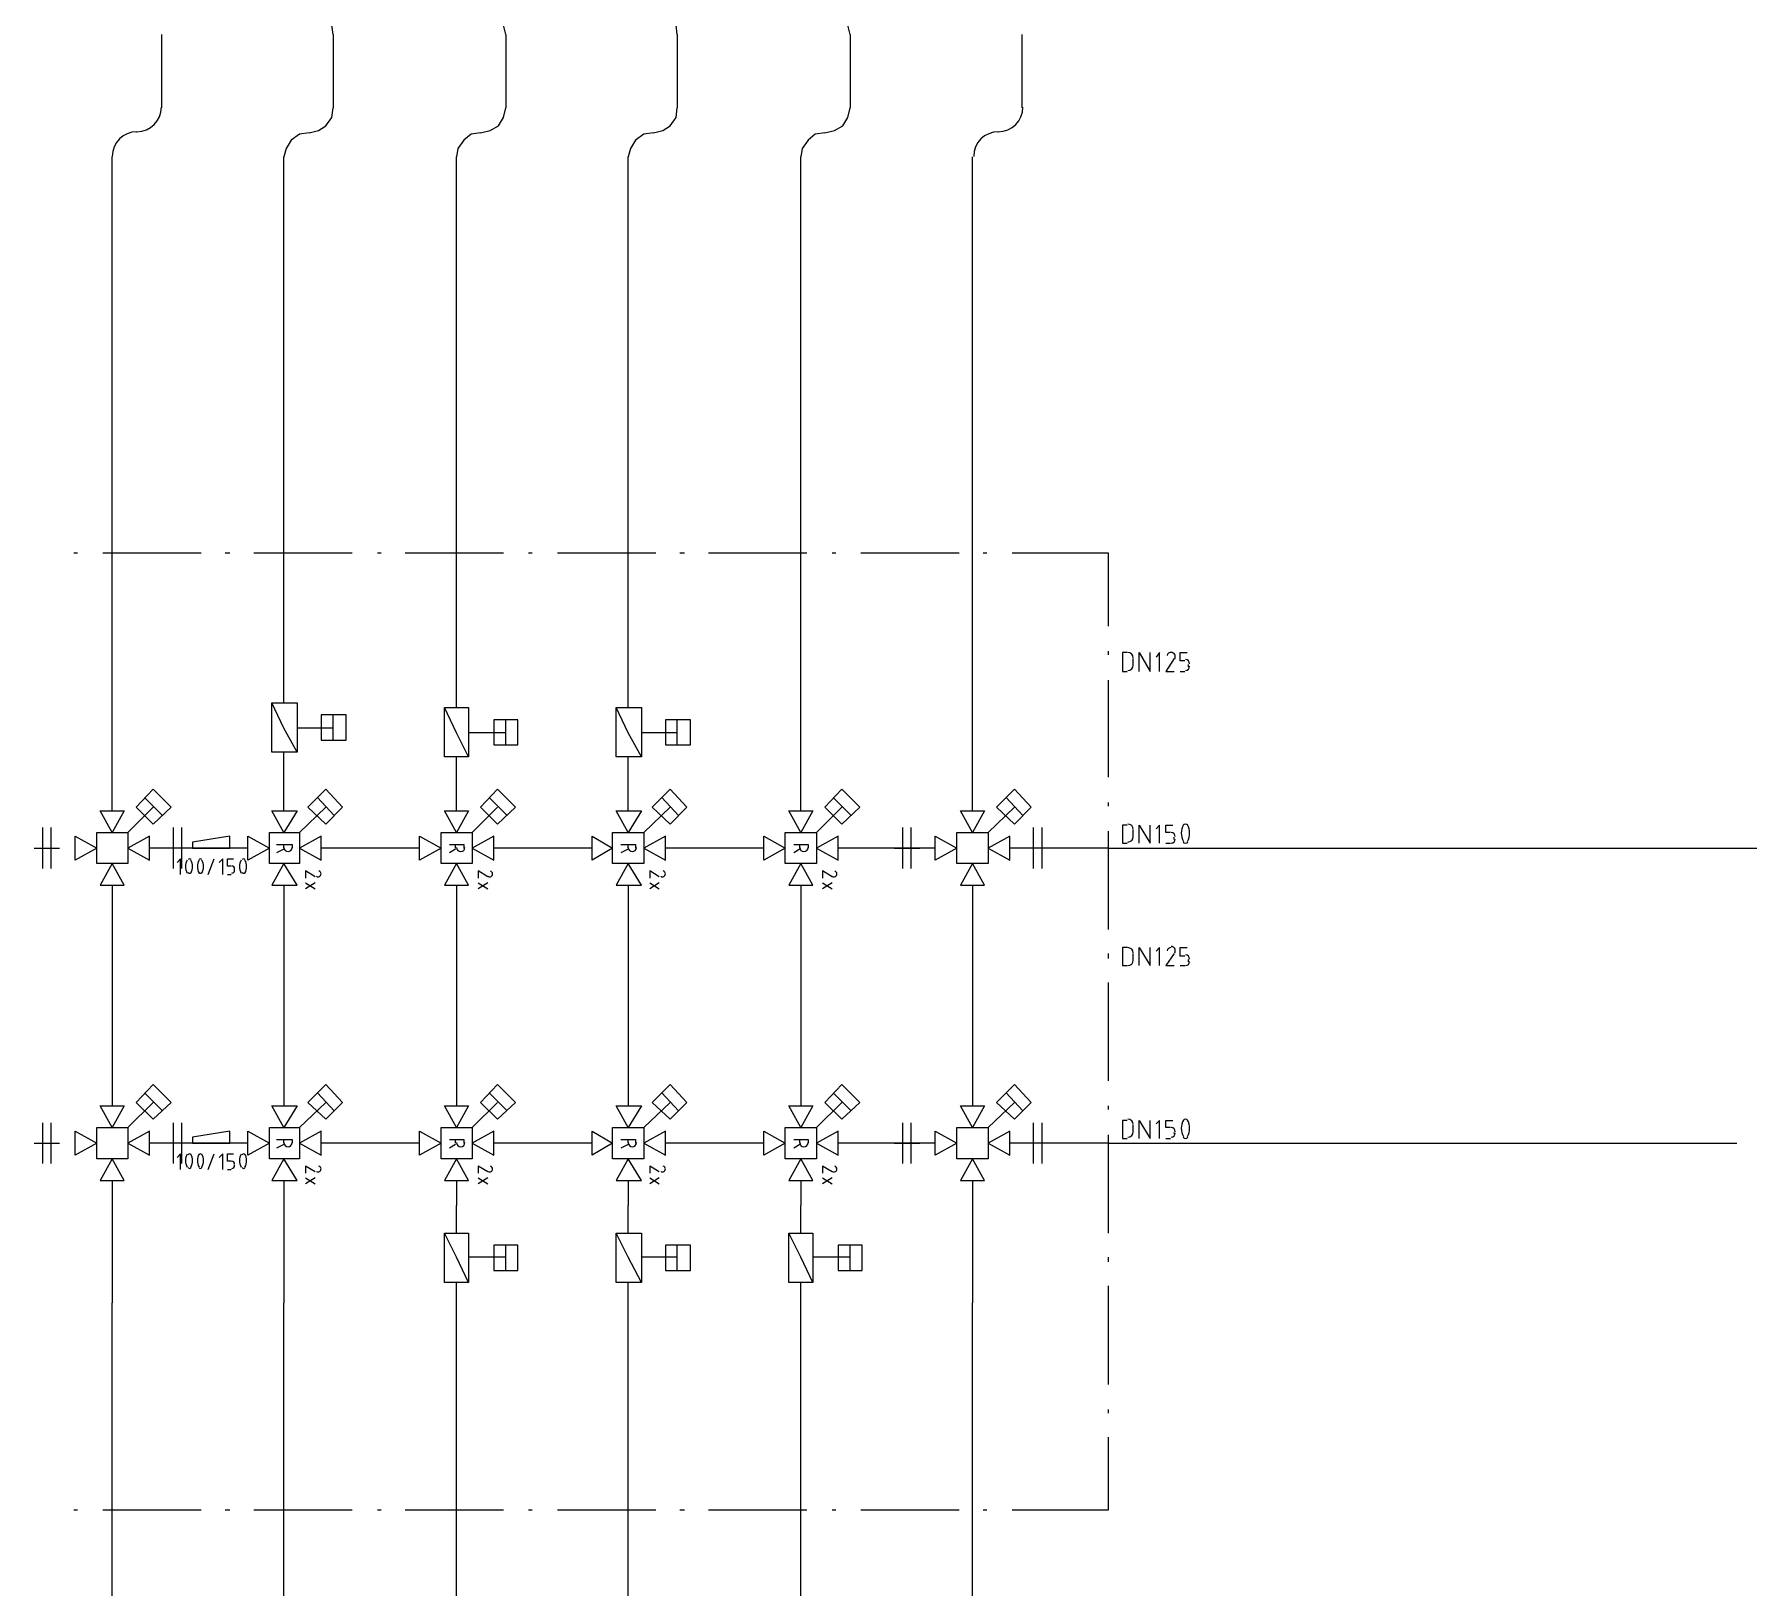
# Model space of a CAD drawing. Header units: millimetres. Extents: x 0 to 33.1, y 1.5 to 45.3.
# Drawn here: x 20.806 to 23.188, y 30.534 to 32.691 of the extents above; entities that cross this region are included whole.
import ezdxf

# ---------------------------------------------------------------- set-up
doc = ezdxf.new("R2010")
doc.units = ezdxf.units.MM
doc.header["$MEASUREMENT"] = 0
doc.layers.get('0').update_dxf_attribs({"linetype": 'CONTINUOUS'})

msp = doc.modelspace()

# ---------------------------------------------------------------- linework, layer by layer
at = {"color": 5, "linetype": 'Continuous'}
for p, q in [((21.2211, 32.6911), (21.2194, 32.7044)), ((21.2211, 32.6911), (21.2211, 32.5894)), ((21.2194, 32.5761), (21.2211, 32.5894)), ((21.1878, 32.5544), (21.2011, 32.5578)), ((21.2011, 32.5578), (21.2111, 32.5644)), ((21.2111, 32.5644), (21.2194, 32.5761)), ((21.1628, 32.5444), (21.1561, 32.5328)), ((21.1744, 32.5528), (21.1628, 32.5444)), ((21.1878, 32.5544), (21.1744, 32.5528)), ((21.1561, 32.5328), (21.1528, 32.5211)), ((21.1528, 31.9711), (21.1528, 32.5211)), ((21.1528, 31.7628), (21.1528, 31.9711)), ((21.1528, 31.5094), (21.1528, 31.2028)), ((21.1528, 30.6411), (21.1528, 30.9294)), ((21.1528, 30.0844), (21.1528, 30.6744))]:
    msp.add_line(p, q, dxfattribs=at)
at = {"color": 104, "linetype": 'Continuous'}
for p, q in [((21.4611, 32.6911), (21.4578, 32.7044)), ((21.4611, 32.6911), (21.4611, 32.5894)), ((21.4578, 32.5761), (21.4611, 32.5894)), ((21.4261, 32.5544), (21.4394, 32.5578)), ((21.4394, 32.5578), (21.4511, 32.5644)), ((21.4511, 32.5644), (21.4578, 32.5761)), ((21.4028, 32.5444), (21.3944, 32.5328)), ((21.4128, 32.5528), (21.4028, 32.5444)), ((21.4261, 32.5544), (21.4128, 32.5528)), ((21.3944, 32.5328), (21.3928, 32.5211)), ((21.3928, 31.9711), (21.3928, 32.5211)), ((21.3928, 31.7561), (21.3928, 31.9711)), ((21.3928, 31.5094), (21.3928, 31.2028)), ((21.3928, 30.6411), (21.3928, 30.9578)), ((21.3928, 30.0844), (21.3928, 30.6744))]:
    msp.add_line(p, q, dxfattribs=at)
at = {"color": 3, "linetype": 'Continuous'}
for p, q in [((21.6994, 32.6911), (21.6978, 32.7044)), ((21.6994, 32.6911), (21.6994, 32.5894)), ((21.6978, 32.5761), (21.6994, 32.5894)), ((21.6661, 32.5544), (21.6794, 32.5578)), ((21.6794, 32.5578), (21.6894, 32.5644)), ((21.6894, 32.5644), (21.6978, 32.5761)), ((21.6411, 32.5444), (21.6344, 32.5328)), ((21.6528, 32.5528), (21.6411, 32.5444)), ((21.6661, 32.5544), (21.6528, 32.5528)), ((21.6344, 32.5328), (21.6311, 32.5211)), ((21.6311, 31.9711), (21.6311, 32.5211)), ((21.6311, 31.7561), (21.6311, 31.9711)), ((21.6311, 31.5094), (21.6311, 31.2028)), ((21.6311, 31.0994), (21.6311, 31.0644)), ((21.6311, 30.6411), (21.6311, 30.9578)), ((21.6311, 30.0844), (21.6311, 30.6744))]:
    msp.add_line(p, q, dxfattribs=at)
at = {"color": 52, "linetype": 'Continuous'}
for p, q in [((21.9394, 32.6911), (21.9361, 32.7044)), ((21.9394, 32.6911), (21.9394, 32.5894)), ((21.9361, 32.5761), (21.9394, 32.5894)), ((21.9044, 32.5544), (21.9178, 32.5578)), ((21.9178, 32.5578), (21.9294, 32.5644)), ((21.9294, 32.5644), (21.9361, 32.5761)), ((21.8811, 32.5444), (21.8728, 32.5328)), ((21.8911, 32.5528), (21.8811, 32.5444)), ((21.9044, 32.5544), (21.8911, 32.5528)), ((21.8728, 32.5328), (21.8711, 32.5211)), ((21.8711, 31.9711), (21.8711, 32.5211)), ((21.8711, 31.6128), (21.8711, 31.9711)), ((21.8711, 31.5094), (21.8711, 31.2028)), ((21.8711, 31.0994), (21.8711, 31.0644)), ((21.8711, 31.0261), (21.8711, 31.0644)), ((21.8711, 30.6411), (21.8711, 30.9578)), ((21.8711, 30.0844), (21.8711, 30.6744))]:
    msp.add_line(p, q, dxfattribs=at)
at = {"color": 4, "linetype": 'Continuous'}
for p, q in [((20.9828, 32.6911), (20.9828, 32.5894)), ((22.1778, 32.6911), (22.1778, 32.5894)), ((20.9478, 32.5544), (20.9478, 32.5544)), ((22.1444, 32.5544), (22.1444, 32.5544)), ((20.9144, 31.9711), (20.9144, 32.5211)), ((20.9144, 32.5211), (20.9144, 32.5211)), ((22.1094, 31.9711), (22.1094, 32.5211)), ((22.1094, 32.5211), (22.1094, 32.5211)), ((20.9144, 31.6128), (20.9144, 31.9711)), ((22.1094, 31.6128), (22.1094, 31.9711)), ((20.9711, 31.6428), (20.9478, 31.6178)), ((20.9844, 31.6061), (20.9594, 31.6311)), ((20.9961, 31.6178), (20.9711, 31.6428)), ((22.1678, 31.6428), (22.1428, 31.6178)), ((22.1794, 31.6061), (22.1561, 31.6311)), ((22.1911, 31.6178), (22.1678, 31.6428)), ((20.9144, 31.5828), (20.8978, 31.6128)), ((20.8978, 31.6128), (20.9311, 31.6128)), ((20.9311, 31.6128), (20.9144, 31.5828)), ((20.9711, 31.6178), (20.9361, 31.5828)), ((20.9478, 31.6178), (20.9711, 31.5944)), ((20.9711, 31.5944), (20.9961, 31.6178)), ((22.1094, 31.5828), (22.0928, 31.6128)), ((22.0928, 31.6128), (22.1261, 31.6128)), ((22.1261, 31.6128), (22.1094, 31.5828)), ((22.1678, 31.6178), (22.1311, 31.5828)), ((22.1428, 31.6178), (22.1678, 31.5944)), ((22.1678, 31.5944), (22.1911, 31.6178)), ((20.8928, 31.5394), (20.8928, 31.5828)), ((20.8928, 31.5828), (20.9361, 31.5828)), ((20.9361, 31.5828), (20.9361, 31.5394)), ((22.0878, 31.5394), (22.0878, 31.5828)), ((22.0878, 31.5828), (22.1311, 31.5828)), ((22.1311, 31.5828), (22.1311, 31.5394)), ((20.8628, 31.5444), (20.8628, 31.5778)), ((20.8628, 31.5778), (20.8928, 31.5611)), ((20.8928, 31.5611), (20.8628, 31.5444)), ((20.9661, 31.5778), (20.9361, 31.5611)), ((20.9361, 31.5611), (20.9661, 31.5444)), ((20.9661, 31.5444), (20.9661, 31.5778)), ((22.0578, 31.5444), (22.0578, 31.5778)), ((22.0578, 31.5778), (22.0878, 31.5611)), ((22.0878, 31.5611), (22.0578, 31.5444)), ((22.1611, 31.5778), (22.1311, 31.5611)), ((22.1311, 31.5611), (22.1611, 31.5444)), ((22.1611, 31.5444), (22.1611, 31.5778)), ((20.9361, 31.5394), (20.8928, 31.5394)), ((20.9144, 31.5394), (20.8978, 31.5094)), ((20.9311, 31.5094), (20.9144, 31.5394)), ((22.1311, 31.5394), (22.0878, 31.5394)), ((22.1094, 31.5394), (22.0928, 31.5094)), ((22.1261, 31.5094), (22.1094, 31.5394)), ((20.8978, 31.5094), (20.9311, 31.5094)), ((20.9144, 31.5094), (20.9144, 31.2028)), ((22.0928, 31.5094), (22.1261, 31.5094)), ((22.1094, 31.5094), (22.1094, 31.2028)), ((20.9711, 31.2328), (20.9478, 31.2078)), ((20.9961, 31.2078), (20.9711, 31.2328)), ((22.1678, 31.2328), (22.1428, 31.2078)), ((22.1911, 31.2078), (22.1678, 31.2328)), ((20.9144, 31.1728), (20.8978, 31.2028)), ((20.8978, 31.2028), (20.9311, 31.2028)), ((20.9311, 31.2028), (20.9144, 31.1728)), ((20.9711, 31.2078), (20.9361, 31.1728)), ((20.9478, 31.2078), (20.9711, 31.1844)), ((20.9844, 31.1961), (20.9594, 31.2211)), ((20.9711, 31.1844), (20.9961, 31.2078)), ((22.1094, 31.1728), (22.0928, 31.2028)), ((22.0928, 31.2028), (22.1261, 31.2028)), ((22.1261, 31.2028), (22.1094, 31.1728)), ((22.1678, 31.2078), (22.1311, 31.1728)), ((22.1428, 31.2078), (22.1678, 31.1844)), ((22.1794, 31.1961), (22.1561, 31.2211)), ((22.1678, 31.1844), (22.1911, 31.2078)), ((20.8628, 31.1344), (20.8628, 31.1678)), ((20.8628, 31.1678), (20.8928, 31.1511)), ((20.8928, 31.1294), (20.8928, 31.1728)), ((20.8928, 31.1728), (20.9361, 31.1728)), ((20.9361, 31.1728), (20.9361, 31.1294)), ((20.9661, 31.1678), (20.9361, 31.1511)), ((20.9661, 31.1344), (20.9661, 31.1678)), ((22.0578, 31.1344), (22.0578, 31.1678)), ((22.0578, 31.1678), (22.0878, 31.1511)), ((22.0878, 31.1294), (22.0878, 31.1728)), ((22.0878, 31.1728), (22.1311, 31.1728)), ((22.1311, 31.1728), (22.1311, 31.1294)), ((22.1611, 31.1678), (22.1311, 31.1511)), ((22.1611, 31.1344), (22.1611, 31.1678)), ((20.8928, 31.1511), (20.8628, 31.1344)), ((20.9361, 31.1294), (20.8928, 31.1294)), ((20.9144, 31.1294), (20.8978, 31.0994)), ((20.9311, 31.0994), (20.9144, 31.1294)), ((20.9361, 31.1511), (20.9661, 31.1344)), ((22.0878, 31.1511), (22.0578, 31.1344)), ((22.1311, 31.1294), (22.0878, 31.1294)), ((22.1094, 31.1294), (22.0928, 31.0994)), ((22.1261, 31.0994), (22.1094, 31.1294)), ((22.1311, 31.1511), (22.1611, 31.1344)), ((20.8978, 31.0994), (20.9311, 31.0994)), ((20.9144, 31.0994), (20.9144, 30.9294)), ((22.0928, 31.0994), (22.1261, 31.0994)), ((22.1094, 31.0994), (22.1094, 30.9294)), ((20.9144, 30.6411), (20.9144, 30.9294)), ((22.1094, 30.6411), (22.1094, 30.9294)), ((20.9144, 30.0844), (20.9144, 30.6411)), ((22.1094, 30.0844), (22.1094, 30.6411))]:
    msp.add_line(p, q, dxfattribs=at)
at = {"color": 0, "linetype": 'Continuous'}
for p, q in [((20.8611, 31.9711), (20.8661, 31.9711)), ((20.9011, 31.9711), (21.0378, 31.9711)), ((21.0711, 31.9711), (21.0778, 31.9711)), ((21.1111, 31.9711), (21.2478, 31.9711)), ((21.2828, 31.9711), (21.2878, 31.9711)), ((21.3211, 31.9711), (21.4578, 31.9711)), ((21.4928, 31.9711), (21.4978, 31.9711)), ((21.5328, 31.9711), (21.6694, 31.9711)), ((21.7028, 31.9711), (21.7094, 31.9711)), ((21.7428, 31.9711), (21.8794, 31.9711)), ((21.9144, 31.9711), (21.9194, 31.9711)), ((21.9544, 31.9711), (22.0911, 31.9711)), ((22.1244, 31.9711), (22.1294, 31.9711)), ((22.1644, 31.9711), (22.2978, 31.9711)), ((22.2978, 31.9711), (22.2978, 31.8694)), ((22.2978, 31.8344), (22.2978, 31.8294)), ((22.3244, 31.8328), (22.3178, 31.8328)), ((22.3178, 31.8328), (22.3178, 31.8061)), ((22.3328, 31.8144), (22.3328, 31.8244)), ((22.3411, 31.8061), (22.3411, 31.8328)), ((22.3411, 31.8328), (22.3561, 31.8061)), ((22.3561, 31.8061), (22.3561, 31.8328)), ((22.3694, 31.8328), (22.3644, 31.8261)), ((22.3694, 31.8061), (22.3694, 31.8328)), ((22.3894, 31.8244), (22.3778, 31.8061)), ((22.3978, 31.8211), (22.3978, 31.8328)), ((22.3978, 31.8328), (22.4078, 31.8328)), ((22.4044, 31.8211), (22.3978, 31.8211)), ((22.3178, 31.8061), (22.3244, 31.8061)), ((22.3778, 31.8061), (22.3894, 31.8061)), ((22.3978, 31.8061), (22.4044, 31.8061)), ((22.4094, 31.8128), (22.4094, 31.8161)), ((22.2978, 31.7944), (22.2978, 31.6594)), ((21.1528, 31.7278), (21.1361, 31.7628)), ((21.1361, 31.6944), (21.1361, 31.7628)), ((21.1361, 31.7628), (21.1711, 31.7628)), ((21.1711, 31.7628), (21.1711, 31.6944)), ((21.3928, 31.7211), (21.3761, 31.7561)), ((21.3761, 31.6878), (21.3761, 31.7561)), ((21.3761, 31.7561), (21.4094, 31.7561)), ((21.4094, 31.7561), (21.4094, 31.6878)), ((21.6311, 31.7211), (21.6144, 31.7561)), ((21.6144, 31.6878), (21.6144, 31.7561)), ((21.6144, 31.7561), (21.6494, 31.7561)), ((21.6494, 31.7561), (21.6494, 31.6878)), ((21.1711, 31.6944), (21.1528, 31.7278)), ((21.2211, 31.7278), (21.1711, 31.7278)), ((21.2394, 31.7461), (21.2044, 31.7461)), ((21.2044, 31.7461), (21.2044, 31.7111)), ((21.2211, 31.7111), (21.2211, 31.7461)), ((21.2394, 31.7111), (21.2394, 31.7461)), ((21.4778, 31.7394), (21.4444, 31.7394)), ((21.4444, 31.7394), (21.4444, 31.7044)), ((21.4611, 31.7044), (21.4611, 31.7394)), ((21.4778, 31.7044), (21.4778, 31.7394)), ((21.7178, 31.7394), (21.6828, 31.7394)), ((21.6828, 31.7394), (21.6828, 31.7044)), ((21.6994, 31.7044), (21.6994, 31.7394)), ((21.7178, 31.7044), (21.7178, 31.7394)), ((21.2044, 31.7111), (21.2394, 31.7111)), ((21.4094, 31.6878), (21.3928, 31.7211)), ((21.4611, 31.7211), (21.4094, 31.7211)), ((21.4444, 31.7044), (21.4778, 31.7044)), ((21.6494, 31.6878), (21.6311, 31.7211)), ((21.6994, 31.7211), (21.6494, 31.7211)), ((21.6828, 31.7044), (21.7178, 31.7044)), ((21.1711, 31.6944), (21.1361, 31.6944)), ((21.4094, 31.6878), (21.3761, 31.6878)), ((21.6494, 31.6878), (21.6144, 31.6878)), ((21.2111, 31.6428), (21.1861, 31.6178)), ((21.2228, 31.6061), (21.1994, 31.6311)), ((21.2344, 31.6178), (21.2111, 31.6428)), ((21.4494, 31.6428), (21.4261, 31.6178)), ((21.4628, 31.6061), (21.4378, 31.6311)), ((21.4744, 31.6178), (21.4494, 31.6428)), ((21.6894, 31.6428), (21.6644, 31.6178)), ((21.7011, 31.6061), (21.6778, 31.6311)), ((21.7128, 31.6178), (21.6894, 31.6428)), ((21.9278, 31.6428), (21.9044, 31.6178)), ((21.9411, 31.6061), (21.9161, 31.6311)), ((21.9528, 31.6178), (21.9278, 31.6428)), ((21.1528, 31.5828), (21.1361, 31.6128)), ((21.1361, 31.6128), (21.1711, 31.6128)), ((21.1711, 31.6128), (21.1528, 31.5828)), ((21.2111, 31.6178), (21.1744, 31.5828)), ((21.1861, 31.6178), (21.2111, 31.5944)), ((21.2111, 31.5944), (21.2344, 31.6178)), ((21.3928, 31.5828), (21.3761, 31.6128)), ((21.3761, 31.6128), (21.4094, 31.6128)), ((21.4094, 31.6128), (21.3928, 31.5828)), ((21.4494, 31.6178), (21.4144, 31.5828)), ((21.4261, 31.6178), (21.4494, 31.5944)), ((21.4494, 31.5944), (21.4744, 31.6178)), ((21.6311, 31.5828), (21.6144, 31.6128)), ((21.6144, 31.6128), (21.6494, 31.6128)), ((21.6494, 31.6128), (21.6311, 31.5828)), ((21.6894, 31.6178), (21.6528, 31.5828)), ((21.6644, 31.6178), (21.6894, 31.5944)), ((21.6894, 31.5944), (21.7128, 31.6178)), ((21.8711, 31.5828), (21.8544, 31.6128)), ((21.8544, 31.6128), (21.8878, 31.6128)), ((21.8878, 31.6128), (21.8711, 31.5828)), ((21.9278, 31.6178), (21.8928, 31.5828)), ((21.9044, 31.6178), (21.9278, 31.5944)), ((21.9278, 31.5944), (21.9528, 31.6178)), ((22.2978, 31.6244), (22.2978, 31.6194)), ((20.8178, 31.5611), (20.8178, 31.5894)), ((20.8294, 31.5611), (20.8294, 31.5894)), ((20.9994, 31.5611), (20.9994, 31.5894)), ((21.0111, 31.5611), (21.0111, 31.5894)), ((21.1328, 31.5394), (21.1328, 31.5828)), ((21.1328, 31.5828), (21.1744, 31.5828)), ((21.1744, 31.5828), (21.1744, 31.5394)), ((21.3711, 31.5394), (21.3711, 31.5828)), ((21.3711, 31.5828), (21.4144, 31.5828)), ((21.4144, 31.5828), (21.4144, 31.5394)), ((21.6094, 31.5394), (21.6094, 31.5828)), ((21.6094, 31.5828), (21.6528, 31.5828)), ((21.6528, 31.5828), (21.6528, 31.5394)), ((21.8494, 31.5394), (21.8494, 31.5828)), ((21.8494, 31.5828), (21.8928, 31.5828)), ((21.8928, 31.5828), (21.8928, 31.5394)), ((22.0128, 31.5611), (22.0128, 31.5894)), ((22.0244, 31.5611), (22.0244, 31.5894)), ((22.1944, 31.5611), (22.1944, 31.5894)), ((22.2061, 31.5611), (22.2061, 31.5894)), ((22.2978, 31.5844), (22.2978, 31.4478)), ((22.3244, 31.5928), (22.3178, 31.5928)), ((22.3178, 31.5928), (22.3178, 31.5678)), ((22.3328, 31.5761), (22.3328, 31.5861)), ((22.3411, 31.5678), (22.3411, 31.5928)), ((22.3411, 31.5928), (22.3561, 31.5678)), ((22.3561, 31.5678), (22.3561, 31.5928)), ((22.3694, 31.5928), (22.3644, 31.5878)), ((22.3694, 31.5678), (22.3694, 31.5928)), ((22.3778, 31.5828), (22.3778, 31.5928)), ((22.3778, 31.5928), (22.3878, 31.5928)), ((22.3844, 31.5828), (22.3778, 31.5828)), ((20.8061, 31.5611), (20.8411, 31.5611)), ((20.8178, 31.5328), (20.8178, 31.5611)), ((20.8294, 31.5328), (20.8294, 31.5611)), ((21.0228, 31.5611), (20.9878, 31.5611)), ((20.9994, 31.5328), (20.9994, 31.5611)), ((21.0111, 31.5328), (21.0111, 31.5611)), ((21.0778, 31.5778), (21.0261, 31.5694)), ((21.0261, 31.5694), (21.0261, 31.5611)), ((21.0261, 31.5611), (21.0778, 31.5611)), ((21.0778, 31.5611), (21.0778, 31.5778)), ((21.1028, 31.5444), (21.1028, 31.5778)), ((21.1028, 31.5778), (21.1328, 31.5611)), ((21.1328, 31.5611), (21.1028, 31.5444)), ((21.1428, 31.5661), (21.1644, 31.5661)), ((21.1528, 31.5594), (21.1428, 31.5544)), ((21.1528, 31.5611), (21.1528, 31.5661)), ((21.1644, 31.5661), (21.1644, 31.5611)), ((21.2044, 31.5778), (21.1744, 31.5611)), ((21.1744, 31.5611), (21.2044, 31.5444)), ((21.2044, 31.5444), (21.2044, 31.5778)), ((21.3411, 31.5444), (21.3411, 31.5778)), ((21.3411, 31.5778), (21.3711, 31.5611)), ((21.3711, 31.5611), (21.3411, 31.5444)), ((21.3828, 31.5661), (21.4028, 31.5661)), ((21.3911, 31.5594), (21.3828, 31.5544)), ((21.3911, 31.5611), (21.3911, 31.5661)), ((21.4028, 31.5661), (21.4028, 31.5611)), ((21.4444, 31.5778), (21.4144, 31.5611)), ((21.4144, 31.5611), (21.4444, 31.5444)), ((21.4444, 31.5444), (21.4444, 31.5778)), ((21.5811, 31.5444), (21.5811, 31.5778)), ((21.5811, 31.5778), (21.6094, 31.5611)), ((21.6094, 31.5611), (21.5811, 31.5444)), ((21.6211, 31.5661), (21.6411, 31.5661)), ((21.6311, 31.5594), (21.6211, 31.5544)), ((21.6311, 31.5611), (21.6311, 31.5661)), ((21.6411, 31.5661), (21.6411, 31.5611)), ((21.6828, 31.5778), (21.6528, 31.5611)), ((21.6528, 31.5611), (21.6828, 31.5444)), ((21.6828, 31.5444), (21.6828, 31.5778)), ((21.8194, 31.5444), (21.8194, 31.5778)), ((21.8194, 31.5778), (21.8494, 31.5611)), ((21.8494, 31.5611), (21.8194, 31.5444)), ((21.8611, 31.5661), (21.8811, 31.5661)), ((21.8694, 31.5594), (21.8611, 31.5544)), ((21.8694, 31.5611), (21.8694, 31.5661)), ((21.8811, 31.5661), (21.8811, 31.5611)), ((21.9228, 31.5778), (21.8928, 31.5611)), ((21.8928, 31.5611), (21.9228, 31.5444)), ((21.9228, 31.5444), (21.9228, 31.5778)), ((22.0011, 31.5611), (22.0361, 31.5611)), ((22.0128, 31.5328), (22.0128, 31.5611)), ((22.0244, 31.5328), (22.0244, 31.5611)), ((22.2178, 31.5611), (22.1844, 31.5611)), ((22.1944, 31.5328), (22.1944, 31.5611)), ((22.2061, 31.5328), (22.2061, 31.5611)), ((22.3178, 31.5678), (22.3244, 31.5678)), ((22.3778, 31.5678), (22.3844, 31.5678)), ((22.3894, 31.5728), (22.3894, 31.5761)), ((21.0094, 31.5461), (21.0044, 31.5411)), ((21.0094, 31.5244), (21.0094, 31.5461)), ((21.0478, 31.5244), (21.0561, 31.5461)), ((21.0678, 31.5461), (21.0628, 31.5411)), ((21.0678, 31.5244), (21.0678, 31.5461)), ((21.0744, 31.5361), (21.0744, 31.5461)), ((21.0744, 31.5461), (21.0828, 31.5461)), ((21.0794, 31.5361), (21.0744, 31.5361)), ((21.1744, 31.5394), (21.1328, 31.5394)), ((21.1528, 31.5394), (21.1361, 31.5094)), ((21.1711, 31.5094), (21.1528, 31.5394)), ((21.4144, 31.5394), (21.3711, 31.5394)), ((21.3928, 31.5394), (21.3761, 31.5094)), ((21.4094, 31.5094), (21.3928, 31.5394)), ((21.6528, 31.5394), (21.6094, 31.5394)), ((21.6311, 31.5394), (21.6144, 31.5094)), ((21.6494, 31.5094), (21.6311, 31.5394)), ((21.8928, 31.5394), (21.8494, 31.5394)), ((21.8711, 31.5394), (21.8544, 31.5094)), ((21.8878, 31.5094), (21.8711, 31.5394)), ((21.0744, 31.5244), (21.0794, 31.5244)), ((21.0844, 31.5294), (21.0844, 31.5311)), ((21.1361, 31.5094), (21.1711, 31.5094)), ((21.1961, 31.5211), (21.1828, 31.5294)), ((21.1828, 31.5294), (21.1828, 31.5194)), ((21.1828, 31.5128), (21.1961, 31.5044)), ((21.1961, 31.5128), (21.1828, 31.5044)), ((21.3761, 31.5094), (21.4094, 31.5094)), ((21.4361, 31.5211), (21.4228, 31.5294)), ((21.4228, 31.5294), (21.4228, 31.5194)), ((21.4228, 31.5128), (21.4361, 31.5044)), ((21.4361, 31.5128), (21.4228, 31.5044)), ((21.6144, 31.5094), (21.6494, 31.5094)), ((21.6744, 31.5211), (21.6611, 31.5294)), ((21.6611, 31.5294), (21.6611, 31.5194)), ((21.6611, 31.5128), (21.6744, 31.5044)), ((21.6744, 31.5128), (21.6611, 31.5044)), ((21.8544, 31.5094), (21.8878, 31.5094)), ((21.9144, 31.5211), (21.9011, 31.5294)), ((21.9011, 31.5294), (21.9011, 31.5194)), ((21.9011, 31.5128), (21.9144, 31.5044)), ((21.9144, 31.5128), (21.9011, 31.5044)), ((22.2978, 31.4144), (22.2978, 31.4078)), ((22.3244, 31.4228), (22.3178, 31.4228)), ((22.3178, 31.4228), (22.3178, 31.3978)), ((22.3328, 31.4044), (22.3328, 31.4144)), ((22.3411, 31.3978), (22.3411, 31.4228)), ((22.3411, 31.4228), (22.3561, 31.3978)), ((22.3561, 31.3978), (22.3561, 31.4228)), ((22.3694, 31.4228), (22.3644, 31.4178)), ((22.3694, 31.3978), (22.3694, 31.4228)), ((22.3894, 31.4144), (22.3778, 31.3978)), ((22.3978, 31.4111), (22.3978, 31.4228)), ((22.3978, 31.4228), (22.4078, 31.4228)), ((22.3178, 31.3978), (22.3244, 31.3978)), ((22.3778, 31.3978), (22.3894, 31.3978)), ((22.4044, 31.4111), (22.3978, 31.4111)), ((22.3978, 31.3978), (22.4044, 31.3978)), ((22.4094, 31.4028), (22.4094, 31.4061)), ((22.2978, 31.3744), (22.2978, 31.2378)), ((21.2111, 31.2328), (21.1861, 31.2078)), ((21.2344, 31.2078), (21.2111, 31.2328)), ((21.4494, 31.2328), (21.4261, 31.2078)), ((21.4744, 31.2078), (21.4494, 31.2328)), ((21.6894, 31.2328), (21.6644, 31.2078)), ((21.7128, 31.2078), (21.6894, 31.2328)), ((21.9278, 31.2328), (21.9044, 31.2078)), ((21.9528, 31.2078), (21.9278, 31.2328)), ((21.1528, 31.1728), (21.1361, 31.2028)), ((21.1361, 31.2028), (21.1711, 31.2028)), ((21.1711, 31.2028), (21.1528, 31.1728)), ((21.2111, 31.2078), (21.1744, 31.1728)), ((21.1861, 31.2078), (21.2111, 31.1844)), ((21.2228, 31.1961), (21.1994, 31.2211)), ((21.2111, 31.1844), (21.2344, 31.2078)), ((21.3928, 31.1728), (21.3761, 31.2028)), ((21.3761, 31.2028), (21.4094, 31.2028)), ((21.4094, 31.2028), (21.3928, 31.1728)), ((21.4494, 31.2078), (21.4144, 31.1728)), ((21.4261, 31.2078), (21.4494, 31.1844)), ((21.4628, 31.1961), (21.4378, 31.2211)), ((21.4494, 31.1844), (21.4744, 31.2078)), ((21.6311, 31.1728), (21.6144, 31.2028)), ((21.6144, 31.2028), (21.6494, 31.2028)), ((21.6494, 31.2028), (21.6311, 31.1728)), ((21.6894, 31.2078), (21.6528, 31.1728)), ((21.6644, 31.2078), (21.6894, 31.1844)), ((21.7011, 31.1961), (21.6778, 31.2211)), ((21.6894, 31.1844), (21.7128, 31.2078)), ((21.8711, 31.1728), (21.8544, 31.2028)), ((21.8544, 31.2028), (21.8878, 31.2028)), ((21.8878, 31.2028), (21.8711, 31.1728)), ((21.9278, 31.2078), (21.8928, 31.1728)), ((21.9044, 31.2078), (21.9278, 31.1844)), ((21.9411, 31.1961), (21.9161, 31.2211)), ((21.9278, 31.1844), (21.9528, 31.2078)), ((22.2978, 31.2028), (22.2978, 31.1978)), ((20.8178, 31.1511), (20.8178, 31.1794)), ((20.8294, 31.1511), (20.8294, 31.1794)), ((20.9994, 31.1511), (20.9994, 31.1794)), ((21.0111, 31.1511), (21.0111, 31.1794)), ((22.0128, 31.1511), (22.0128, 31.1794)), ((22.0244, 31.1511), (22.0244, 31.1794)), ((22.1944, 31.1511), (22.1944, 31.1794)), ((22.2061, 31.1511), (22.2061, 31.1794)), ((22.3244, 31.1828), (22.3178, 31.1828)), ((22.3178, 31.1828), (22.3178, 31.1578)), ((22.3328, 31.1661), (22.3328, 31.1761)), ((22.3411, 31.1578), (22.3411, 31.1828)), ((22.3411, 31.1828), (22.3561, 31.1578)), ((22.3561, 31.1578), (22.3561, 31.1828)), ((22.3694, 31.1828), (22.3644, 31.1778)), ((22.3694, 31.1578), (22.3694, 31.1828)), ((22.3778, 31.1728), (22.3778, 31.1828)), ((22.3778, 31.1828), (22.3878, 31.1828)), ((21.0778, 31.1678), (21.0261, 31.1594)), ((21.0261, 31.1594), (21.0261, 31.1511)), ((21.0778, 31.1511), (21.0778, 31.1678)), ((21.1028, 31.1344), (21.1028, 31.1678)), ((21.1028, 31.1678), (21.1328, 31.1511)), ((21.1328, 31.1294), (21.1328, 31.1728)), ((21.1328, 31.1728), (21.1744, 31.1728)), ((21.1428, 31.1561), (21.1644, 31.1561)), ((21.1528, 31.1511), (21.1528, 31.1561)), ((21.1644, 31.1561), (21.1644, 31.1511)), ((21.1744, 31.1728), (21.1744, 31.1294)), ((21.2044, 31.1678), (21.1744, 31.1511)), ((21.2044, 31.1344), (21.2044, 31.1678)), ((21.3411, 31.1344), (21.3411, 31.1678)), ((21.3411, 31.1678), (21.3711, 31.1511)), ((21.3711, 31.1294), (21.3711, 31.1728)), ((21.3711, 31.1728), (21.4144, 31.1728)), ((21.3828, 31.1561), (21.4028, 31.1561)), ((21.3911, 31.1511), (21.3911, 31.1561)), ((21.4028, 31.1561), (21.4028, 31.1511)), ((21.4144, 31.1728), (21.4144, 31.1294)), ((21.4444, 31.1678), (21.4144, 31.1511)), ((21.4444, 31.1344), (21.4444, 31.1678)), ((21.5811, 31.1344), (21.5811, 31.1678)), ((21.5811, 31.1678), (21.6094, 31.1511)), ((21.6094, 31.1294), (21.6094, 31.1728)), ((21.6094, 31.1728), (21.6528, 31.1728)), ((21.6211, 31.1561), (21.6411, 31.1561)), ((21.6311, 31.1511), (21.6311, 31.1561)), ((21.6411, 31.1561), (21.6411, 31.1511)), ((21.6528, 31.1728), (21.6528, 31.1294)), ((21.6828, 31.1678), (21.6528, 31.1511)), ((21.6828, 31.1344), (21.6828, 31.1678)), ((21.8194, 31.1344), (21.8194, 31.1678)), ((21.8194, 31.1678), (21.8494, 31.1511)), ((21.8494, 31.1294), (21.8494, 31.1728)), ((21.8494, 31.1728), (21.8928, 31.1728)), ((21.8611, 31.1561), (21.8811, 31.1561)), ((21.8694, 31.1511), (21.8694, 31.1561)), ((21.8811, 31.1561), (21.8811, 31.1511)), ((21.8928, 31.1728), (21.8928, 31.1294)), ((21.9228, 31.1678), (21.8928, 31.1511)), ((21.9228, 31.1344), (21.9228, 31.1678)), ((22.2978, 31.1628), (22.2978, 31.0261)), ((22.3178, 31.1578), (22.3244, 31.1578)), ((22.3844, 31.1728), (22.3778, 31.1728)), ((22.3778, 31.1578), (22.3844, 31.1578)), ((22.3894, 31.1644), (22.3894, 31.1661)), ((20.8061, 31.1511), (20.8411, 31.1511)), ((20.8178, 31.1228), (20.8178, 31.1511)), ((20.8294, 31.1228), (20.8294, 31.1511)), ((21.0228, 31.1511), (20.9878, 31.1511)), ((20.9994, 31.1228), (20.9994, 31.1511)), ((21.0094, 31.1361), (21.0044, 31.1311)), ((21.0094, 31.1144), (21.0094, 31.1361)), ((21.0111, 31.1228), (21.0111, 31.1511)), ((21.0261, 31.1511), (21.0778, 31.1511)), ((21.0478, 31.1144), (21.0561, 31.1361)), ((21.0678, 31.1361), (21.0628, 31.1311)), ((21.0678, 31.1144), (21.0678, 31.1361)), ((21.0744, 31.1261), (21.0744, 31.1361)), ((21.0744, 31.1361), (21.0828, 31.1361)), ((21.1328, 31.1511), (21.1028, 31.1344)), ((21.1744, 31.1294), (21.1328, 31.1294)), ((21.1528, 31.1294), (21.1361, 31.0994)), ((21.1528, 31.1494), (21.1428, 31.1444)), ((21.1711, 31.0994), (21.1528, 31.1294)), ((21.1744, 31.1511), (21.2044, 31.1344)), ((21.3711, 31.1511), (21.3411, 31.1344)), ((21.4144, 31.1294), (21.3711, 31.1294)), ((21.3928, 31.1294), (21.3761, 31.0994)), ((21.3911, 31.1494), (21.3828, 31.1444)), ((21.4094, 31.0994), (21.3928, 31.1294)), ((21.4144, 31.1511), (21.4444, 31.1344)), ((21.6094, 31.1511), (21.5811, 31.1344)), ((21.6528, 31.1294), (21.6094, 31.1294)), ((21.6311, 31.1294), (21.6144, 31.0994)), ((21.6311, 31.1494), (21.6211, 31.1444)), ((21.6494, 31.0994), (21.6311, 31.1294)), ((21.6528, 31.1511), (21.6828, 31.1344)), ((21.8494, 31.1511), (21.8194, 31.1344)), ((21.8928, 31.1294), (21.8494, 31.1294)), ((21.8711, 31.1294), (21.8544, 31.0994)), ((21.8694, 31.1494), (21.8611, 31.1444)), ((21.8878, 31.0994), (21.8711, 31.1294)), ((21.8928, 31.1511), (21.9228, 31.1344)), ((22.0011, 31.1511), (22.0361, 31.1511)), ((22.0128, 31.1228), (22.0128, 31.1511)), ((22.0244, 31.1228), (22.0244, 31.1511)), ((22.2178, 31.1511), (22.1844, 31.1511)), ((22.1944, 31.1228), (22.1944, 31.1511)), ((22.2061, 31.1228), (22.2061, 31.1511)), ((21.0794, 31.1261), (21.0744, 31.1261)), ((21.0744, 31.1144), (21.0794, 31.1144)), ((21.0844, 31.1194), (21.0844, 31.1211)), ((21.1961, 31.1111), (21.1828, 31.1194)), ((21.1828, 31.1194), (21.1828, 31.1094)), ((21.4361, 31.1111), (21.4228, 31.1194)), ((21.4228, 31.1194), (21.4228, 31.1094)), ((21.6744, 31.1111), (21.6611, 31.1194)), ((21.6611, 31.1194), (21.6611, 31.1094)), ((21.9144, 31.1111), (21.9011, 31.1194)), ((21.9011, 31.1194), (21.9011, 31.1094)), ((21.1361, 31.0994), (21.1711, 31.0994)), ((21.1828, 31.1028), (21.1961, 31.0944)), ((21.1961, 31.1028), (21.1828, 31.0944)), ((21.3761, 31.0994), (21.4094, 31.0994)), ((21.4228, 31.1028), (21.4361, 31.0944)), ((21.4361, 31.1028), (21.4228, 31.0944)), ((21.6144, 31.0994), (21.6494, 31.0994)), ((21.6611, 31.1028), (21.6744, 31.0944)), ((21.6744, 31.1028), (21.6611, 31.0944)), ((21.8544, 31.0994), (21.8878, 31.0994)), ((21.9011, 31.1028), (21.9144, 31.0944)), ((21.9144, 31.1028), (21.9011, 31.0944)), ((21.3928, 30.9928), (21.3761, 31.0261)), ((21.3761, 30.9578), (21.3761, 31.0261)), ((21.3761, 31.0261), (21.4094, 31.0261)), ((21.4094, 31.0261), (21.4094, 30.9578)), ((21.4778, 31.0094), (21.4444, 31.0094)), ((21.4444, 31.0094), (21.4444, 30.9744)), ((21.4611, 30.9744), (21.4611, 31.0094)), ((21.4778, 30.9744), (21.4778, 31.0094)), ((21.6311, 30.9928), (21.6144, 31.0261)), ((21.6144, 30.9578), (21.6144, 31.0261)), ((21.6144, 31.0261), (21.6494, 31.0261)), ((21.6494, 31.0261), (21.6494, 30.9578)), ((21.7178, 31.0094), (21.6828, 31.0094)), ((21.6828, 31.0094), (21.6828, 30.9744)), ((21.6994, 30.9744), (21.6994, 31.0094)), ((21.7178, 30.9744), (21.7178, 31.0094)), ((21.8711, 30.9928), (21.8544, 31.0261)), ((21.8544, 30.9578), (21.8544, 31.0261)), ((21.8544, 31.0261), (21.8878, 31.0261)), ((21.8878, 31.0261), (21.8878, 30.9578)), ((21.9561, 31.0094), (21.9228, 31.0094)), ((21.9228, 31.0094), (21.9228, 30.9744)), ((21.9394, 30.9744), (21.9394, 31.0094)), ((21.9561, 30.9744), (21.9561, 31.0094)), ((21.4094, 30.9578), (21.3928, 30.9928)), ((21.4611, 30.9928), (21.4094, 30.9928)), ((21.6494, 30.9578), (21.6311, 30.9928)), ((21.6994, 30.9928), (21.6494, 30.9928)), ((21.8878, 30.9578), (21.8711, 30.9928)), ((21.9394, 30.9928), (21.8878, 30.9928)), ((22.2978, 30.9928), (22.2978, 30.9861)), ((21.4444, 30.9744), (21.4778, 30.9744)), ((21.6828, 30.9744), (21.7178, 30.9744)), ((21.9228, 30.9744), (21.9561, 30.9744)), ((21.4094, 30.9578), (21.3761, 30.9578)), ((21.6494, 30.9578), (21.6144, 30.9578)), ((21.8878, 30.9578), (21.8544, 30.9578)), ((22.2978, 30.9528), (22.2978, 30.8161)), ((22.2978, 30.7811), (22.2978, 30.7761)), ((22.2978, 30.7428), (22.2978, 30.6411)), ((20.8661, 30.6411), (20.8611, 30.6411)), ((21.0378, 30.6411), (20.9011, 30.6411)), ((21.0778, 30.6411), (21.0711, 30.6411)), ((21.2478, 30.6411), (21.1111, 30.6411)), ((21.2878, 30.6411), (21.2828, 30.6411)), ((21.4578, 30.6411), (21.3211, 30.6411)), ((21.4978, 30.6411), (21.4928, 30.6411)), ((21.6694, 30.6411), (21.5328, 30.6411)), ((21.7094, 30.6411), (21.7028, 30.6411)), ((21.8794, 30.6411), (21.7428, 30.6411)), ((21.9194, 30.6411), (21.9144, 30.6411)), ((22.0911, 30.6411), (21.9544, 30.6411)), ((22.1294, 30.6411), (22.1244, 30.6411)), ((22.2978, 30.6411), (22.1644, 30.6411))]:
    msp.add_line(p, q, dxfattribs=at)
at = {"color": 7, "linetype": 'Continuous'}
for p, q in [((21.1528, 31.6128), (21.1528, 31.6944)), ((21.3928, 31.6128), (21.3928, 31.6878)), ((21.6311, 31.6128), (21.6311, 31.6878)), ((21.1028, 31.5611), (20.9661, 31.5611)), ((21.3411, 31.5611), (21.2044, 31.5611)), ((21.5811, 31.5611), (21.4444, 31.5611)), ((21.8194, 31.5611), (21.6828, 31.5611)), ((22.0578, 31.5611), (21.9228, 31.5611)), ((22.2978, 31.5611), (22.1611, 31.5611)), ((22.2978, 31.5611), (23.2528, 31.5611)), ((21.1028, 31.1511), (20.9661, 31.1511)), ((21.3411, 31.1511), (21.2044, 31.1511)), ((21.5811, 31.1511), (21.4444, 31.1511)), ((21.8194, 31.1511), (21.6828, 31.1511)), ((22.0578, 31.1511), (21.9228, 31.1511)), ((22.2978, 31.1511), (22.1611, 31.1511)), ((22.2978, 31.1511), (23.1711, 31.1511)), ((21.1528, 31.0994), (21.1528, 30.9294)), ((21.3928, 31.0994), (21.3928, 31.0644)), ((21.3928, 31.0261), (21.3928, 31.0644)), ((21.6311, 31.0261), (21.6311, 31.0644))]:
    msp.add_line(p, q, dxfattribs=at)
at = {"color": 4, "linetype": 'Continuous'}
for points in [[(20.9486, 32.5561), (20.9675, 32.5561), (20.9828, 32.5714), (20.9828, 32.5903)], [(22.1453, 32.5561), (22.1642, 32.5561), (22.1794, 32.5714), (22.1794, 32.5903)], [(20.9486, 32.5561), (20.9297, 32.5561), (20.9144, 32.5408), (20.9144, 32.5219)], [(22.1453, 32.5561), (22.1264, 32.5561), (22.1111, 32.5408), (22.1111, 32.5219)]]:
    msp.add_open_spline(points, degree=3, dxfattribs=at)
at = {"color": 0, "linetype": 'Continuous'}
for points in [[(22.3328, 31.8253), (22.3328, 31.8294), (22.3294, 31.8328), (22.3253, 31.8328)], [(22.3853, 31.8328), (22.3826, 31.8328), (22.3804, 31.8311), (22.3797, 31.8285)], [(22.3904, 31.8299), (22.3893, 31.8317), (22.3874, 31.8328), (22.3853, 31.8328)], [(22.3903, 31.8239), (22.3914, 31.8257), (22.3914, 31.8279), (22.3904, 31.8299)], [(22.4111, 31.8169), (22.4111, 31.8201), (22.4085, 31.8228), (22.4053, 31.8228)], [(22.3253, 31.8078), (22.3294, 31.8078), (22.3328, 31.8111), (22.3328, 31.8153)], [(22.4053, 31.8078), (22.4085, 31.8078), (22.4111, 31.8104), (22.4111, 31.8136)], [(22.3328, 31.5869), (22.3328, 31.5911), (22.3294, 31.5944), (22.3253, 31.5944)], [(22.3911, 31.5769), (22.3911, 31.5801), (22.3885, 31.5828), (22.3853, 31.5828)], [(22.4024, 31.5933), (22.3985, 31.5862), (22.3985, 31.5776), (22.4024, 31.5704)], [(22.4053, 31.5944), (22.404, 31.5944), (22.4028, 31.5938), (22.4019, 31.5928)], [(22.4086, 31.5928), (22.4078, 31.5938), (22.4065, 31.5944), (22.4053, 31.5944)], [(22.4082, 31.5704), (22.4121, 31.5776), (22.4121, 31.5862), (22.4082, 31.5933)], [(21.1528, 31.5619), (21.1528, 31.5587), (21.1554, 31.5561), (21.1586, 31.5561)], [(21.1586, 31.5561), (21.1618, 31.5561), (21.1644, 31.5587), (21.1644, 31.5619)], [(21.3928, 31.5619), (21.3928, 31.5587), (21.3954, 31.5561), (21.3986, 31.5561)], [(21.3986, 31.5561), (21.4018, 31.5561), (21.4044, 31.5587), (21.4044, 31.5619)], [(21.6311, 31.5619), (21.6311, 31.5587), (21.6338, 31.5561), (21.6369, 31.5561)], [(21.6369, 31.5561), (21.6401, 31.5561), (21.6428, 31.5587), (21.6428, 31.5619)], [(21.8694, 31.5619), (21.8694, 31.5587), (21.8721, 31.5561), (21.8753, 31.5561)], [(21.8753, 31.5561), (21.8785, 31.5561), (21.8811, 31.5587), (21.8811, 31.5619)], [(22.3253, 31.5694), (22.3294, 31.5694), (22.3328, 31.5728), (22.3328, 31.5769)], [(22.3853, 31.5678), (22.3885, 31.5678), (22.3911, 31.5704), (22.3911, 31.5736)], [(22.4019, 31.5694), (22.4028, 31.5685), (22.404, 31.5678), (22.4053, 31.5678)], [(22.4053, 31.5678), (22.4065, 31.5678), (22.4078, 31.5685), (22.4086, 31.5694)], [(21.0183, 31.5444), (21.0154, 31.5388), (21.0154, 31.5318), (21.0183, 31.5262)], [(21.0219, 31.5461), (21.0211, 31.5461), (21.0204, 31.5457), (21.0199, 31.5451)], [(21.0239, 31.5451), (21.0235, 31.5457), (21.0228, 31.5461), (21.0219, 31.5461)], [(21.0237, 31.5262), (21.0268, 31.5318), (21.0268, 31.5388), (21.0237, 31.5444)], [(21.035, 31.5444), (21.0319, 31.5388), (21.0319, 31.5318), (21.035, 31.5262)], [(21.0369, 31.5461), (21.0361, 31.5461), (21.0354, 31.5457), (21.035, 31.5451)], [(21.0389, 31.5451), (21.0385, 31.5457), (21.0378, 31.5461), (21.0369, 31.5461)], [(21.0389, 31.5262), (21.0419, 31.5318), (21.0419, 31.5388), (21.0389, 31.5444)], [(21.0844, 31.5319), (21.0844, 31.5342), (21.0826, 31.5361), (21.0803, 31.5361)], [(21.0935, 31.5444), (21.0903, 31.5388), (21.0903, 31.5318), (21.0935, 31.5262)], [(21.0969, 31.5461), (21.0961, 31.5461), (21.0954, 31.5457), (21.095, 31.5451)], [(21.099, 31.5451), (21.0985, 31.5457), (21.0978, 31.5461), (21.0969, 31.5461)], [(21.0987, 31.5262), (21.1019, 31.5318), (21.1019, 31.5388), (21.0987, 31.5444)], [(21.0199, 31.5271), (21.0204, 31.5265), (21.0211, 31.5261), (21.0219, 31.5261)], [(21.0219, 31.5261), (21.0228, 31.5261), (21.0235, 31.5265), (21.0239, 31.5271)], [(21.035, 31.5271), (21.0354, 31.5265), (21.0361, 31.5261), (21.0369, 31.5261)], [(21.0369, 31.5261), (21.0378, 31.5261), (21.0385, 31.5265), (21.0389, 31.5271)], [(21.0803, 31.5261), (21.0826, 31.5261), (21.0844, 31.5281), (21.0844, 31.5303)], [(21.095, 31.5271), (21.0954, 31.5265), (21.0961, 31.5261), (21.0969, 31.5261)], [(21.0969, 31.5261), (21.0978, 31.5261), (21.0985, 31.5265), (21.099, 31.5271)], [(21.1981, 31.5218), (21.1994, 31.521), (21.201, 31.5208), (21.2024, 31.5217)], [(21.2044, 31.5253), (21.2044, 31.5271), (21.2032, 31.5288), (21.2014, 31.5293)], [(21.2024, 31.5217), (21.2036, 31.5224), (21.2044, 31.5237), (21.2044, 31.5253)], [(21.4364, 31.5218), (21.4378, 31.521), (21.4393, 31.5208), (21.4407, 31.5217)], [(21.4428, 31.5253), (21.4428, 31.5271), (21.4415, 31.5288), (21.4397, 31.5293)], [(21.4407, 31.5217), (21.4419, 31.5224), (21.4428, 31.5237), (21.4428, 31.5253)], [(21.6764, 31.5218), (21.6776, 31.521), (21.6793, 31.5208), (21.6807, 31.5217)], [(21.6828, 31.5253), (21.6828, 31.5271), (21.6815, 31.5288), (21.6797, 31.5293)], [(21.6807, 31.5217), (21.6819, 31.5224), (21.6828, 31.5237), (21.6828, 31.5253)], [(21.9147, 31.5218), (21.916, 31.521), (21.9176, 31.5208), (21.9189, 31.5217)], [(21.9211, 31.5253), (21.9211, 31.5271), (21.9199, 31.5288), (21.9181, 31.5293)], [(21.9189, 31.5217), (21.9203, 31.5224), (21.9211, 31.5237), (21.9211, 31.5253)], [(22.3328, 31.4153), (22.3328, 31.4194), (22.3294, 31.4228), (22.3253, 31.4228)], [(22.3853, 31.4228), (22.3826, 31.4228), (22.3804, 31.4211), (22.3797, 31.4185)], [(22.3904, 31.4214), (22.3893, 31.4233), (22.3874, 31.4244), (22.3853, 31.4244)], [(22.3903, 31.4156), (22.3914, 31.4174), (22.3914, 31.4196), (22.3904, 31.4214)], [(22.3253, 31.3978), (22.3294, 31.3978), (22.3328, 31.4011), (22.3328, 31.4053)], [(22.4111, 31.4069), (22.4111, 31.4101), (22.4085, 31.4128), (22.4053, 31.4128)], [(22.4053, 31.3978), (22.4085, 31.3978), (22.4111, 31.4004), (22.4111, 31.4036)], [(22.3328, 31.1769), (22.3328, 31.1811), (22.3294, 31.1844), (22.3253, 31.1844)], [(22.4024, 31.1833), (22.3985, 31.1762), (22.3985, 31.1676), (22.4024, 31.1604)], [(22.4053, 31.1844), (22.404, 31.1844), (22.4028, 31.1837), (22.4019, 31.1828)], [(22.4086, 31.1828), (22.4078, 31.1837), (22.4065, 31.1844), (22.4053, 31.1844)], [(22.4082, 31.1604), (22.4121, 31.1676), (22.4121, 31.1762), (22.4082, 31.1833)], [(22.3253, 31.1594), (22.3294, 31.1594), (22.3328, 31.1628), (22.3328, 31.1669)], [(22.3911, 31.1669), (22.3911, 31.1701), (22.3885, 31.1728), (22.3853, 31.1728)], [(22.3853, 31.1594), (22.3885, 31.1594), (22.3911, 31.1621), (22.3911, 31.1653)], [(22.4019, 31.1594), (22.4028, 31.1585), (22.404, 31.1578), (22.4053, 31.1578)], [(22.4053, 31.1578), (22.4065, 31.1578), (22.4078, 31.1585), (22.4086, 31.1594)], [(21.0183, 31.136), (21.0154, 31.1304), (21.0154, 31.1235), (21.0183, 31.1178)], [(21.0219, 31.1361), (21.0211, 31.1361), (21.0204, 31.1357), (21.0199, 31.1351)], [(21.0239, 31.1351), (21.0235, 31.1357), (21.0228, 31.1361), (21.0219, 31.1361)], [(21.0237, 31.1178), (21.0268, 31.1235), (21.0268, 31.1304), (21.0237, 31.136)], [(21.035, 31.136), (21.0319, 31.1304), (21.0319, 31.1235), (21.035, 31.1178)], [(21.0369, 31.1361), (21.0361, 31.1361), (21.0354, 31.1357), (21.035, 31.1351)], [(21.0389, 31.1351), (21.0385, 31.1357), (21.0378, 31.1361), (21.0369, 31.1361)], [(21.0389, 31.1178), (21.0419, 31.1235), (21.0419, 31.1304), (21.0389, 31.136)], [(21.0935, 31.136), (21.0903, 31.1304), (21.0903, 31.1235), (21.0935, 31.1178)], [(21.0969, 31.1361), (21.0961, 31.1361), (21.0954, 31.1357), (21.095, 31.1351)], [(21.099, 31.1351), (21.0985, 31.1357), (21.0978, 31.1361), (21.0969, 31.1361)], [(21.0987, 31.1178), (21.1019, 31.1235), (21.1019, 31.1304), (21.0987, 31.136)], [(21.1528, 31.1519), (21.1528, 31.1487), (21.1554, 31.1461), (21.1586, 31.1461)], [(21.1586, 31.1461), (21.1618, 31.1461), (21.1644, 31.1487), (21.1644, 31.1519)], [(21.3928, 31.1519), (21.3928, 31.1487), (21.3954, 31.1461), (21.3986, 31.1461)], [(21.3986, 31.1461), (21.4018, 31.1461), (21.4044, 31.1487), (21.4044, 31.1519)], [(21.6311, 31.1519), (21.6311, 31.1487), (21.6338, 31.1461), (21.6369, 31.1461)], [(21.6369, 31.1461), (21.6401, 31.1461), (21.6428, 31.1487), (21.6428, 31.1519)], [(21.8694, 31.1519), (21.8694, 31.1487), (21.8721, 31.1461), (21.8753, 31.1461)], [(21.8753, 31.1461), (21.8785, 31.1461), (21.8811, 31.1487), (21.8811, 31.1519)], [(21.0199, 31.1171), (21.0204, 31.1165), (21.0211, 31.1161), (21.0219, 31.1161)], [(21.0219, 31.1161), (21.0228, 31.1161), (21.0235, 31.1165), (21.0239, 31.1171)], [(21.035, 31.1171), (21.0354, 31.1165), (21.0361, 31.1161), (21.0369, 31.1161)], [(21.0369, 31.1161), (21.0378, 31.1161), (21.0385, 31.1165), (21.0389, 31.1171)], [(21.0844, 31.1219), (21.0844, 31.1243), (21.0826, 31.1261), (21.0803, 31.1261)], [(21.0803, 31.1161), (21.0826, 31.1161), (21.0844, 31.1181), (21.0844, 31.1203)], [(21.095, 31.1171), (21.0954, 31.1165), (21.0961, 31.1161), (21.0969, 31.1161)], [(21.0969, 31.1161), (21.0978, 31.1161), (21.0985, 31.1165), (21.099, 31.1171)], [(21.1981, 31.1118), (21.1994, 31.111), (21.201, 31.1108), (21.2024, 31.1117)], [(21.2044, 31.1153), (21.2044, 31.1171), (21.2032, 31.1188), (21.2014, 31.1193)], [(21.2024, 31.1117), (21.2036, 31.1124), (21.2044, 31.1137), (21.2044, 31.1153)], [(21.4364, 31.1118), (21.4378, 31.111), (21.4393, 31.1108), (21.4407, 31.1117)], [(21.4428, 31.1153), (21.4428, 31.1171), (21.4415, 31.1188), (21.4397, 31.1193)], [(21.4407, 31.1117), (21.4419, 31.1124), (21.4428, 31.1137), (21.4428, 31.1153)], [(21.6764, 31.1118), (21.6776, 31.111), (21.6793, 31.1108), (21.6807, 31.1117)], [(21.6828, 31.1153), (21.6828, 31.1171), (21.6815, 31.1188), (21.6797, 31.1193)], [(21.6807, 31.1117), (21.6819, 31.1124), (21.6828, 31.1137), (21.6828, 31.1153)], [(21.9147, 31.1118), (21.916, 31.111), (21.9176, 31.1108), (21.9189, 31.1117)], [(21.9211, 31.1153), (21.9211, 31.1171), (21.9199, 31.1188), (21.9181, 31.1193)], [(21.9189, 31.1117), (21.9203, 31.1124), (21.9211, 31.1137), (21.9211, 31.1153)]]:
    msp.add_open_spline(points, degree=3, dxfattribs=at)

doc.saveas('drawing.dxf')
